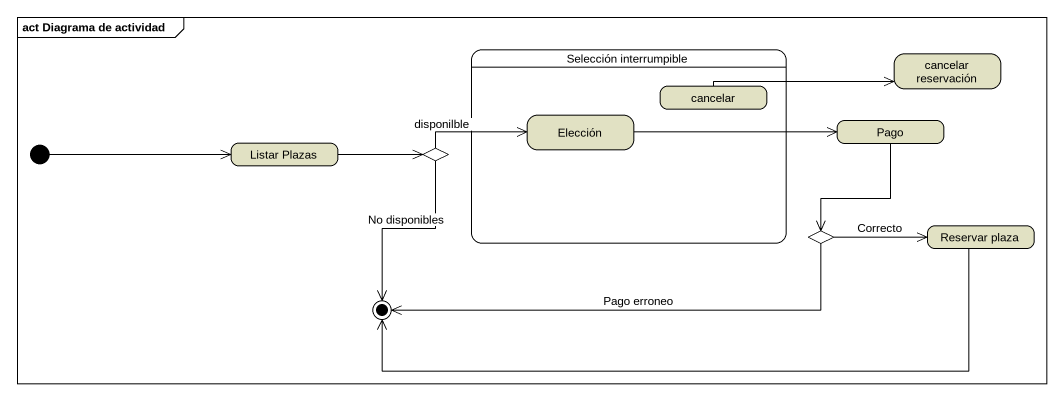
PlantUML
@startuml
mainframe act Diagrama de actividad
hide empty description
state "Selección interrumpible" as Selección_interrumpible {
  state Elección #E1E1C3
  state cancelar #E1E1C3
}
state "cancelar reservación" as cancelar_reservación #E1E1C3
state "Listar Plazas" as Listar_Plazas #E1E1C3
state choice1 <<choice>> #D5D5D5
state Pago #E1E1C3
state choice2 <<choice>> #D5D5D5
state "Reservar plaza" as Reservar_plaza #E1E1C3
[*] -right-> Listar_Plazas
Elección -right-> Pago
cancelar -right-> cancelar_reservación
Listar_Plazas -right-> choice1
choice1 -right-> Elección : disponilble
Pago --> choice2
choice2 -right-> Reservar_plaza : Correcto
choice1 --> [*] : No disponibles
choice2 -left-> [*] : Pago erroneo
Reservar_plaza -left-> [*]
@enduml
